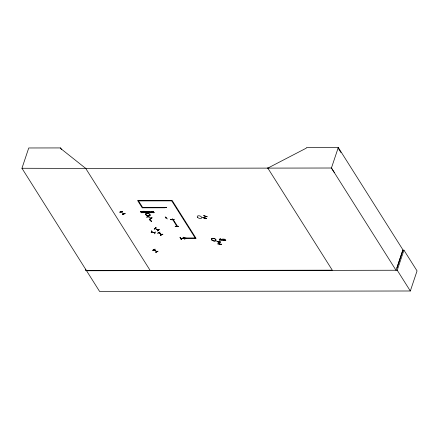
<?xml version="1.0" encoding="UTF-8"?>
<svg xmlns="http://www.w3.org/2000/svg" width="439" height="439" viewBox="0 0 439 439"><rect width="100%" height="100%" fill="white"/><g stroke="black" fill="none" stroke-linecap="round" stroke-linejoin="round"><path stroke-width="0.66" d="M205.348 216.438L204.678 218.068L204.832 217.656M158.013 230.009L158.002 229.778M174.074 219.237C174.404 219.944 170.491 220.093 170.755 219.231M174.047 219.418L170.776 219.5M182.64 238.042L182.657 238.333L185.982 238.322M172.159 219.204L173.103 219.352L177.735 226.678L177.093 226.683L172.335 218.946M184.314 238.207L184.106 237.762M204.783 217.914L204.706 217.612M222.513 239.079L223.517 240.407L223.764 239.079M223.5 239.079L223.188 240.407M150.884 218.386L147.822 216.614L148.294 216.564M221.251 244.265L217.777 243.711M180.692 238.393L184.007 238.388M183.754 238.256L183.711 238.179M184.051 238.476L180.78 238.47M121.153 211.845L121.587 211.839M121.191 211.889L123.677 213.87L123.474 213.447M151.181 232.719L151.68 230.777L151.241 232.549M155 232.868L151.488 231.737M154.737 233.844L155.302 231.787M207.137 216.806L203.603 215.609L207.17 216.69M154.38 249.835L153.919 249.879L156.591 251.563M161.316 234.558L161.426 234.261M402.59 250.164L403.946 250.164L417.05 270.907L410.328 290.991L99.626 291.491L21.95 168.269L28.738 147.976L60.544 147.927L61.641 149.661M60.544 147.927L60.417 148.3L85.715 168.406L331.429 168.011L334.282 172.461M85.835 269.211L85.402 270.495L150.182 270.479M119.874 212.202L122.58 211.291L119.935 212.037M125.082 213.639L122.437 214.386L122.355 214.106M125.005 213.359L122.3 214.27L125.082 213.612M140.584 211.609C141.781 211.071 143.388 213.124 141.32 212.772L140.639 211.444M140.903 211.741L141.363 211.757A0.648 0.34 18.5 0 1 141.759 211.883C143.054 212.789 140.453 213.03 140.957 211.576M143.032 212.311L142.757 212.481L142.258 211.439M142.977 212.476L142.483 211.439M143.235 212.608L142.927 212.778L142.889 212.46M143.18 212.778L143.141 212.46M143.224 212.311C144.875 212.586 141.435 211.373 143.701 211.603C145.018 212.295 143.224 212.97 143.268 212.141M143.619 211.817C142.351 211.368 143.833 212.597 143.619 211.817L143.756 211.439M143.86 211.313L144.875 211.719L143.921 211.143M144.875 211.719C143.493 211.527 145.863 213.349 145.007 211.675M147.515 211.433L147.855 212.289L147.197 212.471L146.703 211.433M147.499 212.328L146.928 211.433M147.197 212.471L147.334 212.081M147.361 212.377L148.08 212.41L147.734 211.433M148.777 211.428L148.942 211.598C150.259 212.289 148.464 212.964 148.508 212.136M146.856 217.151L148.843 215.928L146.922 217.036M148.464 212.3C150.297 212.58 146.637 211.505 148.837 211.521M148.859 211.812C147.592 211.357 149.073 212.586 148.859 211.812L148.997 211.428M150.303 212.641L150.023 212.811L149.315 211.428M150.248 212.811L149.534 211.428M146.867 217.206L148.903 215.812M151.592 212.586L151.307 212.756L150.626 211.428M152.026 211.993L151.164 212.163L150.862 211.428M151.537 212.756L151.307 212.13M151.971 212.163L151.664 211.428M152.113 212.13L152.574 212.756L151.899 211.422M149.469 219.209L151.515 221.36M150.555 218.029L150.813 218.441M150.621 217.985L150.533 218.282M153.645 211.686L153.529 211.499M150.868 220.23L150.797 220.158M151.899 217.64L149.858 219.034L152.009 217.903M153.474 211.669C151.279 210.956 153.227 213.727 154.166 212.509M149.249 219.401L151.488 221.377M151.91 231.655L151.894 231.721M155.894 227.676L154.292 228.949M154.237 229.114L156.103 227.621M154.676 232.533L154.66 232.84M166.639 207.466L163.319 207.455M159.203 229.372L157.513 230.963L157.398 230.7M165.086 207.663L164.877 207.674M157.755 233.158L159.966 232.077M152.909 250.219L154.929 249.193M165.201 216.817L167.352 218.946M152.717 250.268L155.121 249.143M165.964 218.018L165.882 217.722M165.953 217.799L166.211 217.953M160.526 235.238L162.896 234.25L160.575 235.244M155.735 252.134L155.84 252.409L157.941 251.234M172.22 218.946L172.302 219.401M175.205 226.272L178.525 226.277M180.006 237.307L181.23 239.535L181.472 239.365M184.901 239.507L183.392 237.164M185.96 238.053L185.977 238.339M206.429 218.501C206.44 219.176 202.5 217.739 202.917 217.256M220.554 241.96L217.036 241.554M219.692 239.957L219.407 240.128L219.248 239.085M220.191 239.754L219.451 239.085M219.637 240.122L219.495 239.282M219.313 243.881L219.555 244.089L218.852 241.982M220.137 239.924L220.087 239.085M221.179 239.957L220.296 239.085M219.44 239.447L220.362 240.122L220.312 239.282M222.282 240.298L222.024 240.462L220.471 238.832M222.227 240.462L220.674 238.832M223.358 240.084L222.727 239.079M221.289 244.122L221.272 244.408M225.849 240.182L225.07 240.402A0.626 0.329 18.5 0 1 224.735 240.281C224.784 239.403 225.075 239.612 224.071 239.145M224.016 239.315C226.348 238.662 224.011 240.978 225.734 240.001M338.288 147.509L331.429 168.011L396.055 270.32L402.914 249.818L338.288 147.509L306.482 147.559L306.29 148.146L267.823 168.11M396.966 267.834L402.772 250.488M410.328 290.991L397.229 270.243L403.946 250.164M202.818 217.514L206.374 218.666L202.862 217.409M204.612 217.843L205.265 216.246M216.987 241.675L220.504 242.076M149.255 219.396L151.455 221.53M163.259 207.576L166.584 207.631M166.579 207.587L163.264 207.625M175.145 226.392L178.464 226.398M157.683 233.279L159.895 232.204M152.849 250.334L155.049 249.264M165.81 217.931L166.118 217.87M154.221 229.07L156.01 227.742M157.338 230.87L159.181 229.509L157.376 230.837M152.004 217.881L150.028 219.127M154.934 232.922L151.471 231.83M158.863 232.763L161.596 234.722M160.559 235.211L162.776 234.135M157.93 251.196L155.84 252.403M218.677 241.96L219.407 244.057M150.747 220.46L150.517 220.493M119.863 212.158L122.525 211.4M150.698 220.373L150.654 220.362M155.176 228.428L158.276 230.184L155.165 228.516M147.894 216.57L148.19 216.745M153.996 249.829L156.778 251.701M21.95 168.269L85.753 168.406M138.494 200.897L171.726 200.848M142.582 207.373L164.658 207.34L164.927 207.768L142.209 207.801L137.577 200.475L172.099 200.414L196.085 238.382L184.402 238.399L184.133 237.976L195.168 237.954M151.252 212.3L152.053 212.3M223.446 239.244L224.439 240.407M86.576 270.578L332.296 270.183L267.669 167.874M86.521 270.748L397.229 270.243M196.206 270.643L319.438 270.446M170.727 219.407L174.102 219.505M144.541 211.625L144.151 211.949L144.93 212.492A0.658 0.346 18.5 0 0 145.331 212.438L145.364 212.476M146.269 212.492L146.522 212.487A0.582 0.307 18.5 0 0 146.752 212.377L146.324 211.697A0.582 0.307 18.5 0 0 145.951 211.587L145.441 211.768L145.902 212.377M150.626 218.227L150.829 218.353M221.251 244.298L217.76 244.002M153.573 211.85L152.646 211.817L153.085 212.52A0.56 0.291 18.5 0 0 153.43 212.635L154.045 212.322L154.111 212.674M158.874 232.785L161.673 234.662M220.252 239.447L220.899 240.122M144.925 211.51L145.572 212.476M338.09 148.091L340.949 152.542M223.643 239.485L224.219 240.407M171.457 200.42L195.437 238.382M180.017 237.29L181.411 239.535M138.225 200.469L142.851 207.801M85.561 168.164L150.336 270.72M220.499 242.13L216.981 241.719M146.341 212.487A0.582 0.307 18.5 0 1 145.973 212.377M182.608 238.185L185.927 238.229L182.608 238.185M145.688 211.79L146.533 212.289L145.688 211.79M197.715 217.492A2.327 1.218 18.5 0 0 201.556 218.101A2.327 1.218 18.5 0 0 199.185 215.807A2.327 1.218 18.5 0 0 197.715 217.492M211.971 240.051A2.327 1.218 18.5 0 0 215.818 240.66A2.327 1.218 18.5 0 0 213.442 238.366A2.327 1.218 18.5 0 0 211.971 240.051M211.993 239.985A2.332 1.224 18.5 0 0 215.845 240.594A2.332 1.224 18.5 0 0 213.464 238.3A2.332 1.224 18.5 0 0 211.993 239.985M146.127 215.022A2.321 1.218 18.5 0 0 149.962 215.631A2.321 1.218 18.5 0 0 147.592 213.343A2.321 1.218 18.5 0 0 146.127 215.022M146.143 214.951A2.332 1.224 18.5 0 0 149.995 215.56A2.332 1.224 18.5 0 0 147.614 213.261A2.332 1.224 18.5 0 0 146.143 214.951"/></g></svg>
